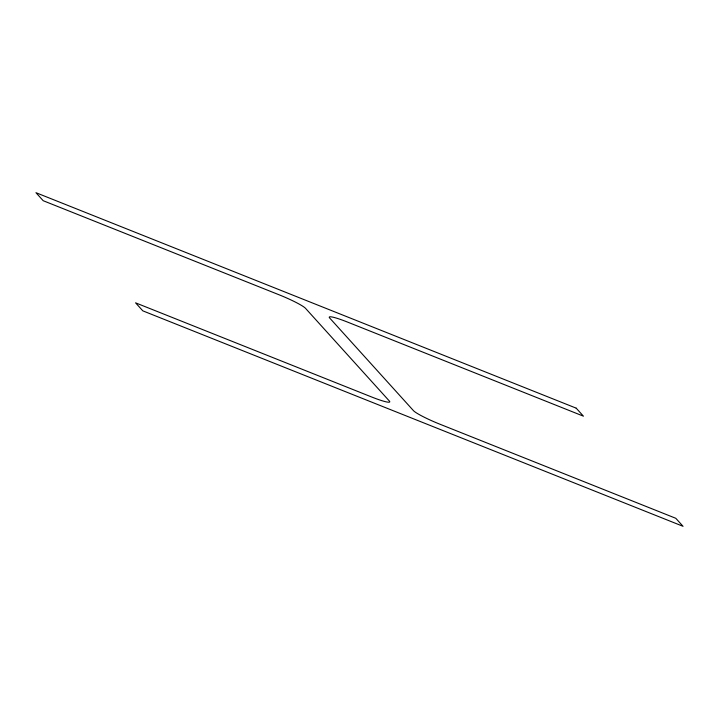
<?xml version="1.0" encoding="UTF-8"?>
<svg xmlns="http://www.w3.org/2000/svg" width="719" height="719" viewBox="0 0 719 719"><rect width="100%" height="100%" fill="white"/><g stroke="black" fill="none" stroke-linecap="round" stroke-linejoin="round"><path stroke-width="1.08" d="M576.18 408.149L35.95 192.692L43.203 200.709L279.242 294.853A24.401 2.723 23.3 0 1 305.53 308.343L389.365 401.04A24.401 2.723 23.3 0 1 371.606 396.969L135.567 302.834L142.82 310.851L683.05 526.308L675.797 518.291L439.758 424.147A24.401 2.723 23.3 0 1 413.47 410.657L329.635 317.96A24.401 2.723 23.3 0 1 347.394 322.031L583.433 416.166L576.18 408.149"/></g></svg>
